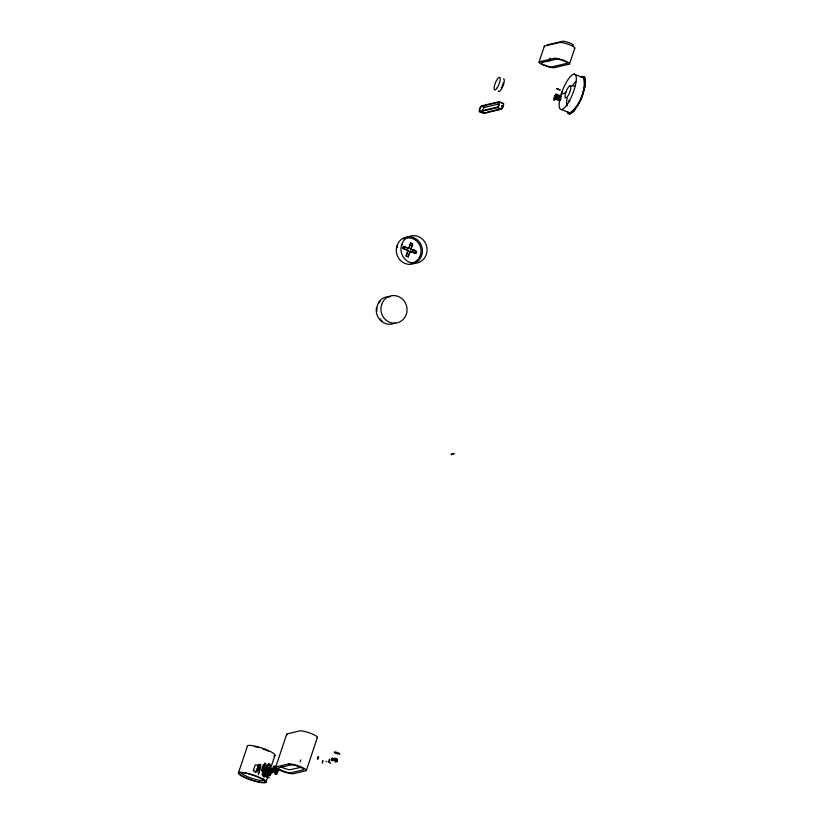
<?xml version="1.0" encoding="UTF-8"?>
<svg xmlns="http://www.w3.org/2000/svg" width="824" height="824" viewBox="0 0 824 824"><rect width="100%" height="100%" fill="white"/><g stroke="black" fill="none" stroke-linecap="round" stroke-linejoin="round"><path stroke-width="1.24" d="M568.694 112.414L569.981 112.95C580.065 105.75 586.183 90.218 583.907 78.053L582.62 77.508M561.412 109.54L570.126 113.012C580.148 105.843 586.585 90.032 583.907 78.053M585.03 85.562L585.431 81.7L584.401 76.941L585.37 78.816L585.174 85.624L580.683 99.91L573.71 111.487L569.569 114.093L573.566 111.425L578.294 104.421L582.486 94.956L585.174 85.624M377.073 308.155L376.856 309.268A12.813 12.061 76.7 0 0 376.877 311.493M397.219 247.725L397.529 246.139M413.916 249.971L414.019 249.456L413.288 250.96M486.191 112.816L483.719 112.909A2.719 0.772 -68.3 0 1 483.534 112.342M566.016 92L565.46 93.545A6.448 1.823 -68.3 0 0 566.057 97.86A6.448 1.823 -68.3 0 0 569.909 91.814L570.393 90.259A6.448 1.823 -68.3 0 0 569.806 85.943A6.448 1.823 -68.3 0 0 565.954 91.989M407.993 250.537L406.15 256.017L408.241 250.475L402.771 248.457L403.451 246.407L408.92 248.426L410.702 243.111L412.659 243.883L410.888 249.208L412.659 243.883M402.771 248.457L403.709 246.345M403.451 246.407L408.673 248.488L410.702 243.111M410.197 251.248L408.117 256.8L410.197 251.248L415.852 253.504L416.532 251.454L410.888 249.208M238.517 772.685L247.509 745.823M409.95 251.31L415.595 253.555L416.532 251.454M258.921 772.85L260.796 767.123A3.049 0.567 18.5 0 0 258.715 765.661A3.049 0.567 18.5 0 0 255.183 765.053L253.174 771.048A3.049 0.567 18.5 0 1 255.955 771.398A3.049 0.567 18.5 0 1 258.921 772.85L258.283 774.766M267.295 767.937L265.513 774.148L267.512 768.153M268.48 768.699L265.833 776.61L265.276 776.332L267.522 769.616M269.53 766.114L267.285 772.819L270.293 764.888A3.049 0.567 18.5 0 0 268.572 763.57L266.564 769.564A3.049 0.567 18.5 0 1 268.284 770.883L267.934 770.904A3.049 0.567 18.5 0 1 266.049 770.543L268.058 764.548A3.049 0.567 18.5 0 0 268.779 764.734M265.894 782.398A14.595 2.709 18.5 0 0 247.262 773.283A14.595 2.709 18.5 0 0 243.461 776.939A14.595 2.709 18.5 0 0 265.894 782.398L274.886 755.536M275.638 767.309L286.68 734.287M276.431 766.722L274.825 771.511L276.596 766.619M276.679 767.103L275.072 771.903A3.049 0.567 18.5 0 0 277.441 773.005L278.646 769.41M276.442 769.245L274.835 774.035L275.556 774.22L276.359 771.82M276.998 771.944L276.195 774.344L278.584 769.091M539.04 62.068L544.324 46.257M306.384 770.347L317.425 737.336M548.815 60.852L549.618 58.473M549.289 60.739L550.102 58.308M569.518 63.953L574.812 48.153M556.88 94.502L556.89 95.038A3.409 0.958 -68.3 0 1 554.439 100.291A3.409 0.958 -68.3 0 1 554.727 96.181L555.52 94.801A3.409 0.958 -68.3 0 1 556.88 94.502L561.165 96.202M555.026 98.849L555.726 97.757A2.009 0.567 -68.3 0 0 556.251 95.594A2.009 0.567 -68.3 0 0 555.458 95.769L555.211 96.15A2.009 0.567 -68.3 0 0 554.624 97.562L554.5 98.025A2.009 0.567 -68.3 0 0 555.026 98.849L559.599 100.662M573.02 45.578L573.38 45.361A6.077 1.133 18.5 0 0 569.631 42.93A6.077 1.133 18.5 0 0 562.905 41.2L547.136 44.918A6.077 1.133 18.5 0 0 547.641 45.681M267.264 765.537L264.741 771.655L265.256 771.532M479.867 111.322L497.572 107.069A2.719 0.772 -68.3 0 0 499.056 104.463A2.719 0.772 -68.3 0 0 499.21 102.176L481.298 106.389A2.719 0.772 -68.3 0 0 479.815 108.995A2.719 0.772 -68.3 0 0 479.661 111.291L481.762 112.074M499.344 103.855L484.131 107.522A2.719 0.772 -68.3 0 0 482.308 111.858M581.198 77.085L583.176 76.426L581.342 77.137M561.206 94.369L565.542 92.679M503.464 84.697L502.681 84.882A4.408 1.246 -68.3 0 1 502.259 85.954M481.71 105.802L499.159 101.692L503.217 103.309A3.203 0.906 -68.3 0 1 503.268 106.049A3.203 0.906 -68.3 0 1 501.219 109.273L483.77 113.382L479.712 111.765A3.203 0.906 -68.3 0 1 479.65 109.036A3.203 0.906 -68.3 0 1 481.71 105.802L484.749 107.017M479.712 111.765L497.16 107.656L501.219 109.273M487.447 112.115L501.631 108.686A2.719 0.772 -68.3 0 0 503.114 106.08A2.719 0.772 -68.3 0 0 503.268 103.783L503.062 103.752M300.925 767.319L289.811 769.76A5.665 1.051 18.5 0 1 280.963 766.711M570.074 85.881L575.348 86.108M501.837 103.268L502.043 103.299A2.719 0.772 -68.3 0 1 502.177 103.505M325.933 761.417L326.572 761.541M335.523 759.625L336.243 759.81M334.832 761.675L335.553 761.86L336.707 758.935A3.049 0.567 18.5 0 0 334.534 758.131L333.854 760.181A3.049 0.567 18.5 0 1 336.017 760.974M328.055 761.963L328.786 762.231M255.059 772.273L255.8 772.541M574.06 74.109L582.764 77.569M556.89 95.038L561.175 96.738M555.52 94.801L560.876 96.933M554.727 96.181L561.154 98.736M555.613 97.974L560.176 99.786M555.489 98.2L560.062 100.013M555.252 98.571L559.826 100.384M568.199 113.527L567.375 111.704L568.199 113.527L569.714 114.155M497.305 107.223L499.19 107.975M481.566 106.245L484.399 107.367M482.699 112.455L483.925 112.94M410.455 243.173L412.412 243.945M410.63 249.26L416.285 251.516M403.018 248.395L408.241 250.475M406.15 256.017L408.364 256.738M583.031 76.364L584.546 77.003M265.853 769.771L265.184 769.482L263.175 775.477L263.845 775.765L267.007 765.156L265.225 771.367M265.915 774.416L266.471 774.694M267.656 775.137L270.272 767.062L267.213 776.63A3.049 0.567 18.5 0 1 265.338 776.27M300.842 759.872L300.132 761.757M273.486 766.475L271.457 772.304M269.221 770.636A3.049 0.567 18.5 0 1 267.347 770.275M329.456 762.519A3.049 0.567 18.5 0 1 330.671 763.457M269.355 777.722A3.049 0.567 18.5 0 1 266.502 776.898M503.165 82.874A4.408 1.246 -68.3 0 1 502.98 83.832M501.785 86.984A4.408 1.246 -68.3 0 1 501.27 87.89M503.351 78.888A6.808 1.926 -68.3 0 1 502.846 86.355A6.808 1.926 -68.3 0 1 498.273 90.98M501.888 105.596A2.719 0.772 -68.3 0 1 501.342 106.893M499.159 101.692A3.203 0.906 -68.3 0 1 499.21 104.432A3.203 0.906 -68.3 0 1 497.16 107.656M483.77 113.382A3.203 0.906 -68.3 0 1 483.317 112.682M574.349 48.42A8.322 1.545 18.5 0 0 569.672 44.826A8.322 1.545 18.5 0 0 559.517 42.518L544.788 45.989A8.322 1.545 18.5 0 0 544.406 46.711M567.221 105.935A13.431 3.79 -68.3 0 1 567.211 98.231M572.865 85.016A13.431 3.79 -68.3 0 1 575.873 81.689M569.878 101.424A8.189 2.317 -68.3 0 1 568.993 100.456M317.147 737.707A9.703 1.802 18.5 0 0 311.4 733.618A9.703 1.802 18.5 0 0 299.946 730.867L286.958 733.926A9.703 1.802 18.5 0 0 286.958 734.833M394.974 323.07A13.854 13.04 76.7 0 1 376.259 309.072L378.494 302.387A13.854 13.04 76.7 0 1 390.277 296.733M382.109 320.917A12.813 12.061 76.7 0 1 379.751 318.631M378.916 303.077A12.813 12.061 76.7 0 1 380.255 301.388M403.719 238.991A12.813 12.061 76.7 0 1 420.467 246.984A12.813 12.061 76.7 0 1 411.217 263.258M263.464 778.835A12.175 2.266 18.5 0 1 255.337 779.38A12.175 2.266 18.5 0 1 241.144 772.747M254.41 746.565A12.175 2.266 18.5 0 1 256.151 746.915M257.067 747.131A12.175 2.266 18.5 0 1 259.014 747.636M263.031 748.923A12.175 2.266 18.5 0 1 268.5 751.179M247.406 746.534A14.595 2.709 18.5 0 1 263.392 748.573A14.595 2.709 18.5 0 1 273.856 755.917M381.625 304.458L380.925 307.97A13.854 13.04 76.7 0 0 397.518 322.761A13.854 13.04 76.7 0 0 404.594 301.615A13.854 13.04 76.7 0 0 383.16 301.285L381.625 304.458M397.003 245.645L396.303 249.157A13.854 13.04 76.7 0 0 412.896 263.948A13.854 13.04 76.7 0 0 419.972 242.802A13.854 13.04 76.7 0 0 398.538 242.472L397.003 245.645M401.669 244.543L400.979 248.055A13.854 13.04 76.7 0 0 417.562 262.846A13.854 13.04 76.7 0 0 424.638 241.7A13.854 13.04 76.7 0 0 403.214 241.37L401.669 244.543L402.308 244.8L401.71 244.46M451.398 454.199L451.274 454.786L454.209 453.54L451.398 454.199M561.916 92.082L560.485 96.655A18.952 5.356 -68.3 0 0 562.226 109.355A18.952 5.356 -68.3 0 0 573.556 91.567L574.987 86.994A18.952 5.356 -68.3 0 0 573.246 74.294A18.952 5.356 -68.3 0 0 561.916 92.082M258.509 764.445L256.728 770.656L258.509 764.445M260.157 764.332L258.149 770.327L258.87 770.512L260.878 764.518L260.157 764.332M263.371 764.796L261.373 770.79L262.104 771.058L264.113 765.063L263.371 764.796M264.937 763.209L262.928 769.204L264.556 770.038L263.917 771.954L263.247 771.666L265.894 763.755L264.937 763.209M263.999 768.71L261.991 774.704L262.619 775.188L264.628 769.194L263.999 768.71M263.628 774.591L262.99 776.507L264.473 776.939L265.112 775.024L263.628 774.591M269.149 768.988L267.141 774.982L267.882 775.26L269.881 769.266L269.149 768.988M270.643 769.503L268.634 775.497L269.355 775.683L271.364 769.688L270.643 769.503M271.158 768.524L269.149 774.519L269.819 774.807L271.827 768.813L271.158 768.524M272.002 769.812L269.994 775.806L272.517 769.863L272.002 769.812M273.98 766.186L272.116 772.953L274.495 766.238L273.98 766.186M275.134 766.361L273.125 772.356L273.856 772.541L275.855 766.547L275.134 766.361M318.012 756.875L317.333 758.925L318.002 759.213L318.682 757.163L318.012 756.875M322.72 760.562L322.431 762.87L322.72 760.562M329.435 759.337L328.745 761.386L329.301 761.664L329.991 759.625L329.435 759.337M332.175 758.059L331.712 760.325L332.175 758.059M332.803 758.544L332.113 760.593L332.669 760.871L333.349 758.832L332.803 758.544M336.882 759.934L336.202 761.984L337.397 759.986L336.882 759.934M337.253 759.213L336.975 761.52L337.253 759.213M541.523 62.573L541.162 62.789A6.077 1.133 18.5 0 0 544.911 65.22A6.077 1.133 18.5 0 0 551.627 66.95L567.406 63.232A6.077 1.133 18.5 0 0 563.647 60.801A6.077 1.133 18.5 0 0 556.931 59.071L541.523 62.573M554.233 58.329L539.493 61.8A8.322 1.545 18.5 0 0 544.18 65.395A8.322 1.545 18.5 0 0 554.325 67.692L569.065 64.221A8.322 1.545 18.5 0 0 564.389 60.626A8.322 1.545 18.5 0 0 554.233 58.329M288.905 763.879L275.916 766.938A9.703 1.802 18.5 0 0 281.664 771.027A9.703 1.802 18.5 0 0 293.117 773.777L306.106 770.718A9.703 1.802 18.5 0 0 300.348 766.629A9.703 1.802 18.5 0 0 288.905 763.879M291.212 764.857L278.43 767.865A6.994 1.298 18.5 0 0 282.56 770.811A6.994 1.298 18.5 0 0 290.81 772.799L303.593 769.781A6.994 1.298 18.5 0 0 299.462 766.835A6.994 1.298 18.5 0 0 291.202 764.857M556.643 88.59L560.073 89.96L556.643 88.59M335.317 752.961A3.049 0.567 18.5 0 0 339.879 754.001A3.049 0.567 18.5 0 0 335.78 752.085A3.049 0.567 18.5 0 0 335.317 752.961M497.253 87.725A6.808 1.926 -68.3 0 0 499.797 77.353A6.808 1.926 -68.3 0 0 494.462 85.758A6.808 1.926 -68.3 0 0 497.253 87.725M244.182 776.991A13.39 2.482 18.5 0 0 264.762 781.997A13.39 2.482 18.5 0 0 247.674 773.633A13.39 2.482 18.5 0 0 244.182 776.991"/></g></svg>
